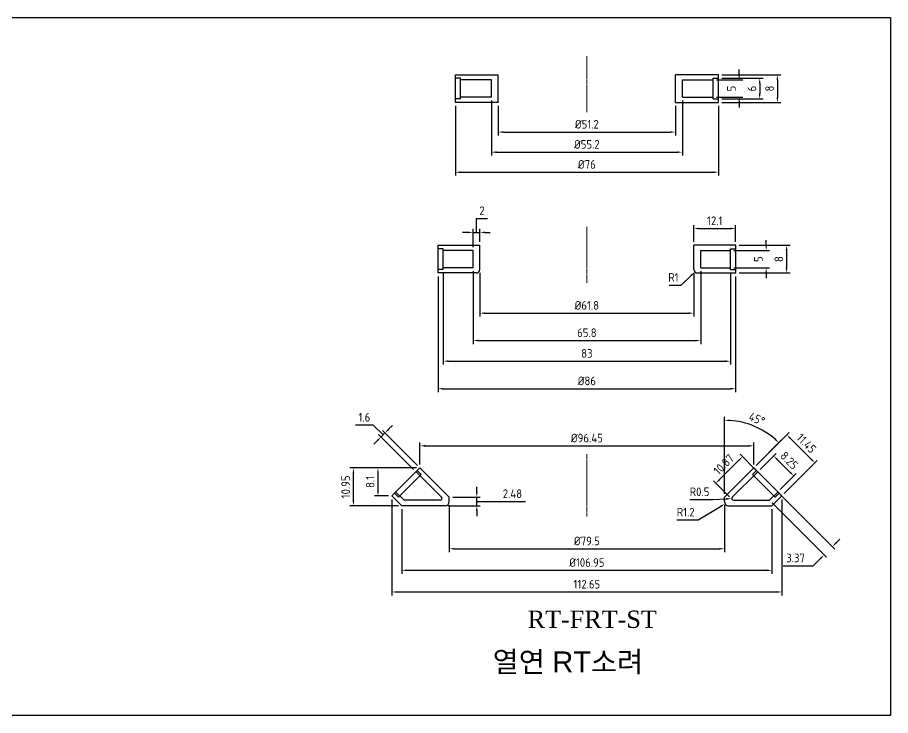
# Model space of a CAD drawing. Header units: inches. Extents: x 0 to 3212, y -602 to 1112.
# Drawn here: x 2143.6 to 2395.8, y -86.6 to 115.1 of the extents above; entities that cross this region are included whole.
import ezdxf

# ---------------------------------------------------------------- set-up
doc = ezdxf.new("R2010")
doc.units = ezdxf.units.IN
doc.linetypes.add('CENTER', pattern=[2, 1.25, -0.25, 0.25, -0.25])
doc.layers.add('03_Center', color=1, linetype='CENTER', lineweight=13)
doc.layers.add('도면 표제', color=7, linetype='Continuous')
doc.styles.add('ISOCP', font='isocp.shx')
doc.styles.get("Standard").update_dxf_attribs({"font": 'arial.ttf'})
doc.dimstyles.new('ILJINGLOBAL', dxfattribs={"dimtxt": 2.5, "dimasz": 1.5, "dimexe": 1, "dimexo": 1, "dimgap": 1, "dimtad": 1, "dimtoh": 1, "dimzin": 9, "dimdsep": 46, "dimtxsty": 'ISOCP', "dimcen": 0, "dimclrd": 1, "dimclre": 1, "dimclrt": 2, "dimazin": 2, "dimtm": 1e-09, "dimtfac": 1, "dimtofl": 0, "dimtmove": 1, "dimatfit": 3, "dimfxl": 1, "dimtolj": 1, "dimtzin": 0, "dimarcsym": 0})

# ---------------------------------------------------------------- blocks, each defined once
blk = doc.blocks.new('*D544')
at = {"color": 1, "lineweight": -2, "transparency": 16777216}
for p, q in [((2282.49, 89.6), (2282.49, 81.03)), ((2333.69, 89.6), (2333.69, 81.03)), ((2283.99, 82.03), (2332.19, 82.03))]:
    blk.add_line(p, q, dxfattribs=at)
at = {"color": 1, "transparency": 16777216}
for points in [[(2283.99, 82.28), (2283.99, 81.78), (2282.49, 82.03)], [(2332.19, 82.28), (2332.19, 81.78), (2333.69, 82.03)]]:
    blk.add_solid(points, dxfattribs=at)
at = {"layer": 'Defpoints', "color": 0, "transparency": 16777216}
for p in [(2282.49, 90.6), (2333.69, 90.6), (2333.69, 82.03)]:
    blk.add_point(p, dxfattribs=at)
at = {"color": 2, "transparency": 16777216, "insert": (2308.09, 84.28), "char_height": 2.5, "attachment_point": 5, "style": 'ISOCP'}
blk.add_mtext('\\A1;%%C51.2', dxfattribs=at)
blk = doc.blocks.new('*D702')
at = {"color": 1, "lineweight": -2, "transparency": 16777216}
for p, q in [((2280.49, 91.1), (2280.49, 75.22)), ((2335.69, 91.1), (2335.69, 75.22)), ((2281.99, 76.22), (2334.19, 76.22))]:
    blk.add_line(p, q, dxfattribs=at)
at = {"color": 1, "transparency": 16777216}
for points in [[(2281.99, 76.47), (2281.99, 75.97), (2280.49, 76.22)], [(2334.19, 76.47), (2334.19, 75.97), (2335.69, 76.22)]]:
    blk.add_solid(points, dxfattribs=at)
at = {"layer": 'Defpoints', "color": 0, "transparency": 16777216}
for p in [(2280.49, 92.1), (2335.69, 92.1), (2335.69, 76.22)]:
    blk.add_point(p, dxfattribs=at)
at = {"color": 2, "transparency": 16777216, "insert": (2308.09, 78.47), "char_height": 2.5, "attachment_point": 5, "style": 'ISOCP'}
blk.add_mtext('\\A1;%%C55.2', dxfattribs=at)
blk = doc.blocks.new('*D545')
at = {"color": 1, "lineweight": -2, "transparency": 16777216}
for p, q in [((2352.12, 98.6), (2352.12, 100.1)), ((2345.59, 97.1), (2353.12, 97.1)), ((2345.59, 92.1), (2353.12, 92.1)), ((2352.12, 90.6), (2352.12, 89.1))]:
    blk.add_line(p, q, dxfattribs=at)
at = {"color": 1, "transparency": 16777216}
for points in [[(2351.87, 98.6), (2352.37, 98.6), (2352.12, 97.1)], [(2351.87, 90.6), (2352.37, 90.6), (2352.12, 92.1)]]:
    blk.add_solid(points, dxfattribs=at)
at = {"layer": 'Defpoints', "color": 0, "transparency": 16777216}
for p in [(2344.59, 97.1), (2344.59, 92.1), (2352.12, 92.1)]:
    blk.add_point(p, dxfattribs=at)
at = {"color": 2, "transparency": 16777216, "insert": (2349.87, 94.6), "char_height": 2.5, "attachment_point": 5, "rotation": 90, "style": 'ISOCP'}
blk.add_mtext('\\A1;5', dxfattribs=at)
blk = doc.blocks.new('*D703')
at = {"color": 1, "lineweight": -2, "transparency": 16777216}
for p, q in [((2270.09, 89.6), (2270.09, 69.43)), ((2346.09, 89.6), (2346.09, 69.43)), ((2271.59, 70.43), (2344.59, 70.43))]:
    blk.add_line(p, q, dxfattribs=at)
at = {"color": 1, "transparency": 16777216}
for points in [[(2271.59, 70.68), (2271.59, 70.18), (2270.09, 70.43)], [(2344.59, 70.68), (2344.59, 70.18), (2346.09, 70.43)]]:
    blk.add_solid(points, dxfattribs=at)
at = {"layer": 'Defpoints', "color": 0, "transparency": 16777216}
for p in [(2270.09, 90.6), (2346.09, 90.6), (2346.09, 70.43)]:
    blk.add_point(p, dxfattribs=at)
at = {"color": 2, "transparency": 16777216, "insert": (2308.09, 72.68), "char_height": 2.5, "attachment_point": 5, "style": 'ISOCP'}
blk.add_mtext('\\A1;%%C76', dxfattribs=at)
blk = doc.blocks.new('*D546')
at = {"color": 1, "lineweight": -2, "transparency": 16777216}
for p, q in [((2347.09, 98.6), (2364.14, 98.6)), ((2363.14, 97.1), (2363.14, 92.1)), ((2347.09, 90.6), (2364.14, 90.6))]:
    blk.add_line(p, q, dxfattribs=at)
at = {"color": 1, "transparency": 16777216}
for points in [[(2362.89, 97.1), (2363.39, 97.1), (2363.14, 98.6)], [(2362.89, 92.1), (2363.39, 92.1), (2363.14, 90.6)]]:
    blk.add_solid(points, dxfattribs=at)
at = {"layer": 'Defpoints', "color": 0, "transparency": 16777216}
for p in [(2346.09, 98.6), (2346.09, 90.6), (2363.14, 90.6)]:
    blk.add_point(p, dxfattribs=at)
at = {"color": 2, "transparency": 16777216, "insert": (2360.89, 94.6), "char_height": 2.5, "attachment_point": 5, "rotation": 90, "style": 'ISOCP'}
blk.add_mtext('\\A1;8', dxfattribs=at)
blk = doc.blocks.new('*D704')
at = {"color": 1, "lineweight": -2, "transparency": 16777216}
for p, q in [((2347.09, 97.6), (2359.03, 97.6)), ((2358.03, 96.1), (2358.03, 93.1)), ((2347.09, 91.6), (2359.03, 91.6))]:
    blk.add_line(p, q, dxfattribs=at)
at = {"color": 1, "transparency": 16777216}
for points in [[(2357.78, 96.1), (2358.28, 96.1), (2358.03, 97.6)], [(2357.78, 93.1), (2358.28, 93.1), (2358.03, 91.6)]]:
    blk.add_solid(points, dxfattribs=at)
at = {"layer": 'Defpoints', "color": 0, "transparency": 16777216}
for p in [(2346.09, 97.6), (2346.09, 91.6), (2358.03, 91.6)]:
    blk.add_point(p, dxfattribs=at)
at = {"color": 2, "transparency": 16777216, "insert": (2355.78, 94.6), "char_height": 2.5, "attachment_point": 5, "rotation": 90, "style": 'ISOCP'}
blk.add_mtext('\\A1;6', dxfattribs=at)
blk = doc.blocks.new('*D705')
at = {"color": 1, "lineweight": -2, "transparency": 16777216}
for p, q in [((2268.34, -25.75), (2268.34, -39.37)), ((2347.85, -25.75), (2347.85, -39.37)), ((2269.84, -38.37), (2346.35, -38.37))]:
    blk.add_line(p, q, dxfattribs=at)
at = {"color": 1, "transparency": 16777216}
for points in [[(2269.84, -38.12), (2269.84, -38.62), (2268.34, -38.37)], [(2346.35, -38.12), (2346.35, -38.62), (2347.85, -38.37)]]:
    blk.add_solid(points, dxfattribs=at)
at = {"layer": 'Defpoints', "color": 0, "transparency": 16777216}
for p in [(2268.34, -24.75), (2347.85, -24.75), (2347.85, -38.37)]:
    blk.add_point(p, dxfattribs=at)
at = {"color": 2, "transparency": 16777216, "insert": (2308.09, -36.12), "char_height": 2.5, "attachment_point": 5, "style": 'ISOCP'}
blk.add_mtext('\\A1;%%C79.5', dxfattribs=at)
blk = doc.blocks.new('*D706')
at = {"color": 1, "lineweight": -2, "transparency": 16777216}
for p, q in [((2254.62, -26.95), (2254.62, -45.6)), ((2361.57, -26.95), (2361.57, -45.6)), ((2256.12, -44.6), (2360.07, -44.6))]:
    blk.add_line(p, q, dxfattribs=at)
at = {"color": 1, "transparency": 16777216}
for points in [[(2256.12, -44.35), (2256.12, -44.85), (2254.62, -44.6)], [(2360.07, -44.35), (2360.07, -44.85), (2361.57, -44.6)]]:
    blk.add_solid(points, dxfattribs=at)
at = {"layer": 'Defpoints', "color": 0, "transparency": 16777216}
for p in [(2254.62, -25.95), (2361.57, -25.95), (2361.57, -44.6)]:
    blk.add_point(p, dxfattribs=at)
at = {"color": 2, "transparency": 16777216, "insert": (2308.09, -42.35), "char_height": 2.5, "attachment_point": 5, "style": 'ISOCP'}
blk.add_mtext('\\A1;%%C106.95', dxfattribs=at)
blk = doc.blocks.new('*D707')
at = {"color": 1, "lineweight": -2, "transparency": 16777216}
for p, q in [((2251.77, -24.11), (2251.77, -51.86)), ((2364.42, -24.11), (2364.42, -51.86)), ((2253.27, -50.86), (2362.92, -50.86))]:
    blk.add_line(p, q, dxfattribs=at)
at = {"color": 1, "transparency": 16777216}
for points in [[(2253.27, -50.61), (2253.27, -51.11), (2251.77, -50.86)], [(2362.92, -50.61), (2362.92, -51.11), (2364.42, -50.86)]]:
    blk.add_solid(points, dxfattribs=at)
at = {"layer": 'Defpoints', "color": 0, "transparency": 16777216}
for p in [(2251.77, -23.11), (2364.42, -23.11), (2364.42, -50.86)]:
    blk.add_point(p, dxfattribs=at)
at = {"color": 2, "transparency": 16777216, "insert": (2308.09, -48.61), "char_height": 2.5, "attachment_point": 5, "style": 'ISOCP'}
blk.add_mtext('\\A1;112.65', dxfattribs=at)
blk = doc.blocks.new('*D547')
at = {"color": 1, "lineweight": -2, "transparency": 16777216}
for p, q in [((2259.87, -14.01), (2259.87, -7.63)), ((2261.37, -8.63), (2354.82, -8.63)), ((2356.32, -14.01), (2356.32, -7.63))]:
    blk.add_line(p, q, dxfattribs=at)
at = {"color": 1, "transparency": 16777216}
for points in [[(2261.37, -8.38), (2261.37, -8.88), (2259.87, -8.63)], [(2354.82, -8.38), (2354.82, -8.88), (2356.32, -8.63)]]:
    blk.add_solid(points, dxfattribs=at)
at = {"layer": 'Defpoints', "color": 0, "transparency": 16777216}
for p in [(2356.32, -8.63), (2259.87, -15.01), (2356.32, -15.01)]:
    blk.add_point(p, dxfattribs=at)
at = {"color": 2, "transparency": 16777216, "insert": (2308.09, -6.38), "char_height": 2.5, "attachment_point": 5, "style": 'ISOCP'}
blk.add_mtext('\\A1;%%C96.45', dxfattribs=at)
blk = doc.blocks.new('*D708')
at = {"color": 1, "lineweight": -2, "transparency": 16777216}
for p, q in [((2347.85, -22.48), (2347.85, -0.24)), ((2357.02, -14.3), (2364.28, -7.04))]:
    blk.add_line(p, q, dxfattribs=at)
blk.add_arc((2347.85, -23.48), 22.24, 48.8648, 86.1352, dxfattribs=at)
at = {"color": 1, "transparency": 16777216}
for points in [[(2349.34, -1.54), (2349.35, -1.04), (2347.85, -1.24)], [(2362.65, -6.54), (2362.31, -6.91), (2363.57, -7.75)]]:
    blk.add_solid(points, dxfattribs=at)
at = {"layer": 'Defpoints', "color": 0, "transparency": 16777216}
for p in [(2358.97, -4.22), (2356.32, -15.01), (2347.85, -23.48), (2347.85, -23.48), (2347.85, -24.75)]:
    blk.add_point(p, dxfattribs=at)
at = {"color": 2, "transparency": 16777216, "insert": (2357.22, -0.85), "char_height": 2.5, "attachment_point": 5, "rotation": 337.5, "style": 'ISOCP'}
blk.add_mtext('\\A1;45°', dxfattribs=at)
blk = doc.blocks.new('*D548')
at = {"color": 1, "lineweight": -2, "transparency": 16777216}
for p, q in [((2357.02, -14.3), (2366.58, -4.75)), ((2366.93, -6.51), (2372.91, -12.49)), ((2365.12, -22.4), (2374.68, -12.85))]:
    blk.add_line(p, q, dxfattribs=at)
at = {"color": 1, "transparency": 16777216}
for points in [[(2367.11, -6.34), (2366.75, -6.69), (2365.87, -5.45)], [(2373.09, -12.31), (2372.73, -12.67), (2373.97, -13.55)]]:
    blk.add_solid(points, dxfattribs=at)
at = {"layer": 'Defpoints', "color": 0, "transparency": 16777216}
for p in [(2356.32, -15.01), (2373.97, -13.55), (2364.42, -23.11)]:
    blk.add_point(p, dxfattribs=at)
at = {"color": 2, "transparency": 16777216, "insert": (2371.51, -7.91), "char_height": 2.5, "attachment_point": 5, "rotation": 315, "style": 'ISOCP'}
blk.add_mtext('\\A1;11.45', dxfattribs=at)
blk = doc.blocks.new('*D709')
at = {"color": 1, "lineweight": -2, "transparency": 16777216}
for p, q in [((2340.23, -30.04), (2346.73, -26.14)), ((2334.08, -30.04), (2340.23, -30.04))]:
    blk.add_line(p, q, dxfattribs=at)
at = {"color": 1, "transparency": 16777216}
blk.add_solid([(2346.6, -25.93), (2346.86, -26.36), (2348.02, -25.37)], dxfattribs=at)
at = {"layer": 'Defpoints', "color": 0, "transparency": 16777216}
for p in [(2349.05, -24.75), (2348.02, -25.37)]:
    blk.add_point(p, dxfattribs=at)
at = {"color": 2, "transparency": 16777216, "insert": (2336.65, -27.79), "char_height": 2.5, "attachment_point": 5, "style": 'ISOCP'}
blk.add_mtext('\\A1;R1.2', dxfattribs=at)
blk = doc.blocks.new('*D710')
at = {"color": 1, "lineweight": -2, "transparency": 16777216}
for p, q in [((2363.99, -22.68), (2379.76, -38.45)), ((2361.61, -25.06), (2377.38, -40.83)), ((2380.11, -36.68), (2381.17, -35.62)), ((2373.52, -43.28), (2374.55, -42.24)), ((2375.61, -41.18), (2374.55, -42.24)), ((2364.77, -43.28), (2373.52, -43.28))]:
    blk.add_line(p, q, dxfattribs=at)
at = {"color": 1, "transparency": 16777216}
for points in [[(2379.94, -36.5), (2380.29, -36.86), (2379.05, -37.74)], [(2375.44, -41.01), (2375.79, -41.36), (2376.67, -40.12)]]:
    blk.add_solid(points, dxfattribs=at)
at = {"layer": 'Defpoints', "color": 0, "transparency": 16777216}
for p in [(2363.29, -21.97), (2360.91, -24.35), (2379.05, -37.74)]:
    blk.add_point(p, dxfattribs=at)
at = {"color": 2, "transparency": 16777216, "insert": (2368.39, -41.03), "char_height": 2.5, "attachment_point": 5, "style": 'ISOCP'}
blk.add_mtext('\\A1;3.37', dxfattribs=at)
blk = doc.blocks.new('*D711')
at = {"color": 1, "lineweight": -2, "transparency": 16777216}
for p, q in [((2276.29, -21.98), (2276.29, -20.48)), ((2269.34, -23.48), (2277.29, -23.48)), ((2276.29, -25.95), (2276.29, -23.48)), ((2276.29, -24.72), (2282.79, -24.72)), ((2282.79, -24.72), (2290.36, -24.72)), ((2268.14, -25.95), (2277.29, -25.95)), ((2276.29, -27.45), (2276.29, -28.95))]:
    blk.add_line(p, q, dxfattribs=at)
at = {"color": 1, "transparency": 16777216}
for points in [[(2276.04, -21.98), (2276.54, -21.98), (2276.29, -23.48)], [(2276.04, -27.45), (2276.54, -27.45), (2276.29, -25.95)]]:
    blk.add_solid(points, dxfattribs=at)
at = {"layer": 'Defpoints', "color": 0, "transparency": 16777216}
for p in [(2268.34, -23.48), (2276.29, -23.48), (2267.14, -25.95)]:
    blk.add_point(p, dxfattribs=at)
at = {"color": 2, "transparency": 16777216, "insert": (2286.58, -22.47), "char_height": 2.5, "attachment_point": 5, "style": 'ISOCP'}
blk.add_mtext('\\A1;2.48', dxfattribs=at)
blk = doc.blocks.new('*D712')
at = {"color": 1, "lineweight": -2, "transparency": 16777216}
for p, q in [((2358.16, -15.43), (2362.77, -10.82)), ((2363.12, -12.59), (2366.84, -16.3)), ((2363.99, -21.27), (2368.6, -16.66))]:
    blk.add_line(p, q, dxfattribs=at)
at = {"color": 1, "transparency": 16777216}
for points in [[(2363.3, -12.41), (2362.94, -12.76), (2362.06, -11.53)], [(2367.01, -16.13), (2366.66, -16.48), (2367.9, -17.36)]]:
    blk.add_solid(points, dxfattribs=at)
at = {"layer": 'Defpoints', "color": 0, "transparency": 16777216}
for p in [(2357.45, -16.14), (2367.9, -17.36), (2363.29, -21.97)]:
    blk.add_point(p, dxfattribs=at)
at = {"color": 2, "transparency": 16777216, "insert": (2366.57, -12.85), "char_height": 2.5, "attachment_point": 5, "rotation": 315, "style": 'ISOCP'}
blk.add_mtext('\\A1;8.25', dxfattribs=at)
blk = doc.blocks.new('*D713')
at = {"color": 1, "lineweight": -2, "transparency": 16777216}
for p, q in [((2258.87, -15.01), (2239.64, -15.01)), ((2240.64, -24.45), (2240.64, -16.51)), ((2253.62, -25.95), (2239.64, -25.95))]:
    blk.add_line(p, q, dxfattribs=at)
at = {"color": 1, "transparency": 16777216}
for points in [[(2240.39, -16.51), (2240.89, -16.51), (2240.64, -15.01)], [(2240.39, -24.45), (2240.89, -24.45), (2240.64, -25.95)]]:
    blk.add_solid(points, dxfattribs=at)
at = {"layer": 'Defpoints', "color": 0, "transparency": 16777216}
for p in [(2240.64, -15.01), (2259.87, -15.01), (2254.62, -25.95)]:
    blk.add_point(p, dxfattribs=at)
at = {"color": 2, "transparency": 16777216, "insert": (2238.39, -20.48), "char_height": 2.5, "attachment_point": 5, "rotation": 90, "style": 'ISOCP'}
blk.add_mtext('\\A1;10.95', dxfattribs=at)
blk = doc.blocks.new('*D714')
at = {"color": 1, "lineweight": -2, "transparency": 16777216}
for p, q in [((2246.37, -2.64), (2241.24, -2.64)), ((2249.2, -5.46), (2246.37, -2.64)), ((2249.76, -4.9), (2248.63, -6.03)), ((2259.16, -14.3), (2249.05, -4.19)), ((2250.82, -3.84), (2251.88, -2.78)), ((2247.57, -7.09), (2246.51, -8.15)), ((2258.03, -15.43), (2247.92, -5.32))]:
    blk.add_line(p, q, dxfattribs=at)
at = {"color": 1, "transparency": 16777216}
for points in [[(2250.65, -3.66), (2251, -4.01), (2249.76, -4.9)], [(2247.39, -6.91), (2247.75, -7.27), (2248.63, -6.03)]]:
    blk.add_solid(points, dxfattribs=at)
at = {"layer": 'Defpoints', "color": 0, "transparency": 16777216}
for p in [(2248.63, -6.03), (2259.87, -15.01), (2258.74, -16.14)]:
    blk.add_point(p, dxfattribs=at)
at = {"color": 2, "transparency": 16777216, "insert": (2243.81, -0.39), "char_height": 2.5, "attachment_point": 5, "style": 'ISOCP'}
blk.add_mtext('\\A1;1.6', dxfattribs=at)
blk = doc.blocks.new('*D715')
at = {"color": 1, "lineweight": -2, "transparency": 16777216}
for p, q in [((2258.87, -15.01), (2246.72, -15.01)), ((2247.72, -16.51), (2247.72, -21.61)), ((2250.77, -23.11), (2246.72, -23.11))]:
    blk.add_line(p, q, dxfattribs=at)
at = {"color": 1, "transparency": 16777216}
for points in [[(2247.47, -16.51), (2247.97, -16.51), (2247.72, -15.01)], [(2247.47, -21.61), (2247.97, -21.61), (2247.72, -23.11)]]:
    blk.add_solid(points, dxfattribs=at)
at = {"layer": 'Defpoints', "color": 0, "transparency": 16777216}
for p in [(2259.87, -15.01), (2247.72, -23.11), (2251.77, -23.11)]:
    blk.add_point(p, dxfattribs=at)
at = {"color": 2, "transparency": 16777216, "insert": (2245.47, -19.06), "char_height": 2.5, "attachment_point": 5, "rotation": 90, "style": 'ISOCP'}
blk.add_mtext('\\A1;8.1', dxfattribs=at)
blk = doc.blocks.new('*D549')
at = {"color": 1, "lineweight": -2, "transparency": 16777216}
for p, q in [((2277.19, 41.31), (2277.19, 28.7)), ((2338.99, 41.31), (2338.99, 28.7)), ((2278.69, 29.7), (2337.49, 29.7))]:
    blk.add_line(p, q, dxfattribs=at)
at = {"color": 1, "transparency": 16777216}
for points in [[(2278.69, 29.95), (2278.69, 29.45), (2277.19, 29.7)], [(2337.49, 29.95), (2337.49, 29.45), (2338.99, 29.7)]]:
    blk.add_solid(points, dxfattribs=at)
at = {"layer": 'Defpoints', "color": 0, "transparency": 16777216}
for p in [(2277.19, 42.31), (2338.99, 42.31), (2338.99, 29.7)]:
    blk.add_point(p, dxfattribs=at)
at = {"color": 2, "transparency": 16777216, "insert": (2308.09, 31.95), "char_height": 2.5, "attachment_point": 5, "style": 'ISOCP'}
blk.add_mtext('\\A1;%%C61.8', dxfattribs=at)
blk = doc.blocks.new('*D716')
at = {"color": 1, "lineweight": -2, "transparency": 16777216}
for p, q in [((2265.09, 40.31), (2265.09, 6.87)), ((2351.09, 40.31), (2351.09, 6.87)), ((2266.59, 7.87), (2349.59, 7.87))]:
    blk.add_line(p, q, dxfattribs=at)
at = {"color": 1, "transparency": 16777216}
for points in [[(2266.59, 8.12), (2266.59, 7.62), (2265.09, 7.87)], [(2349.59, 8.12), (2349.59, 7.62), (2351.09, 7.87)]]:
    blk.add_solid(points, dxfattribs=at)
at = {"layer": 'Defpoints', "color": 0, "transparency": 16777216}
for p in [(2265.09, 41.31), (2351.09, 41.31), (2351.09, 7.87)]:
    blk.add_point(p, dxfattribs=at)
at = {"color": 2, "transparency": 16777216, "insert": (2308.09, 10.12), "char_height": 2.5, "attachment_point": 5, "style": 'ISOCP'}
blk.add_mtext('\\A1;%%C86', dxfattribs=at)
blk = doc.blocks.new('*D717')
at = {"color": 1, "lineweight": -2, "transparency": 16777216}
for p, q in [((2352.09, 49.31), (2366.8, 49.31)), ((2365.8, 47.81), (2365.8, 42.81)), ((2352.09, 41.31), (2366.8, 41.31))]:
    blk.add_line(p, q, dxfattribs=at)
at = {"color": 1, "transparency": 16777216}
for points in [[(2365.55, 47.81), (2366.05, 47.81), (2365.8, 49.31)], [(2365.55, 42.81), (2366.05, 42.81), (2365.8, 41.31)]]:
    blk.add_solid(points, dxfattribs=at)
at = {"layer": 'Defpoints', "color": 0, "transparency": 16777216}
for p in [(2351.09, 49.31), (2351.09, 41.31), (2365.8, 41.31)]:
    blk.add_point(p, dxfattribs=at)
at = {"color": 2, "transparency": 16777216, "insert": (2363.55, 45.31), "char_height": 2.5, "attachment_point": 5, "rotation": 90, "style": 'ISOCP'}
blk.add_mtext('\\A1;8', dxfattribs=at)
blk = doc.blocks.new('*D718')
at = {"color": 1, "lineweight": -2, "transparency": 16777216}
for p, q in [((2335.35, 37.77), (2338.21, 40.57)), ((2331.85, 37.77), (2335.35, 37.77))]:
    blk.add_line(p, q, dxfattribs=at)
at = {"color": 1, "transparency": 16777216}
blk.add_solid([(2338.03, 40.74), (2338.38, 40.39), (2339.28, 41.61)], dxfattribs=at)
at = {"layer": 'Defpoints', "color": 0, "transparency": 16777216}
for p in [(2339.28, 41.61), (2339.99, 42.31)]:
    blk.add_point(p, dxfattribs=at)
at = {"color": 2, "transparency": 16777216, "insert": (2333.1, 40.02), "char_height": 2.5, "attachment_point": 5, "style": 'ISOCP'}
blk.add_mtext('\\A1;R1', dxfattribs=at)
blk = doc.blocks.new('*D719')
at = {"color": 1, "lineweight": -2, "transparency": 16777216}
for p, q in [((2338.99, 50.31), (2338.99, 55.16)), ((2340.49, 54.16), (2349.59, 54.16)), ((2351.09, 50.31), (2351.09, 55.16))]:
    blk.add_line(p, q, dxfattribs=at)
at = {"color": 1, "transparency": 16777216}
for points in [[(2340.49, 54.41), (2340.49, 53.91), (2338.99, 54.16)], [(2349.59, 54.41), (2349.59, 53.91), (2351.09, 54.16)]]:
    blk.add_solid(points, dxfattribs=at)
at = {"layer": 'Defpoints', "color": 0, "transparency": 16777216}
for p in [(2351.09, 54.16), (2338.99, 49.31), (2351.09, 49.31)]:
    blk.add_point(p, dxfattribs=at)
at = {"color": 2, "transparency": 16777216, "insert": (2345.04, 56.41), "char_height": 2.5, "attachment_point": 5, "style": 'ISOCP'}
blk.add_mtext('\\A1;12.1', dxfattribs=at)
blk = doc.blocks.new('*D720')
at = {"color": 1, "lineweight": -2, "transparency": 16777216}
for p, q in [((2275.19, 41.81), (2275.19, 20.79)), ((2340.99, 41.81), (2340.99, 20.79)), ((2276.69, 21.79), (2339.49, 21.79))]:
    blk.add_line(p, q, dxfattribs=at)
at = {"color": 1, "transparency": 16777216}
for points in [[(2276.69, 22.04), (2276.69, 21.54), (2275.19, 21.79)], [(2339.49, 22.04), (2339.49, 21.54), (2340.99, 21.79)]]:
    blk.add_solid(points, dxfattribs=at)
at = {"layer": 'Defpoints', "color": 0, "transparency": 16777216}
for p in [(2275.19, 42.81), (2340.99, 42.81), (2340.99, 21.79)]:
    blk.add_point(p, dxfattribs=at)
at = {"color": 2, "transparency": 16777216, "insert": (2308.09, 24.04), "char_height": 2.5, "attachment_point": 5, "style": 'ISOCP'}
blk.add_mtext('\\A1;65.8', dxfattribs=at)
blk = doc.blocks.new('*D721')
at = {"color": 1, "lineweight": -2, "transparency": 16777216}
for p, q in [((2266.59, 41.31), (2266.59, 14.83)), ((2349.59, 41.31), (2349.59, 14.83)), ((2268.09, 15.83), (2348.09, 15.83))]:
    blk.add_line(p, q, dxfattribs=at)
at = {"color": 1, "transparency": 16777216}
for points in [[(2268.09, 16.08), (2268.09, 15.58), (2266.59, 15.83)], [(2348.09, 16.08), (2348.09, 15.58), (2349.59, 15.83)]]:
    blk.add_solid(points, dxfattribs=at)
at = {"layer": 'Defpoints', "color": 0, "transparency": 16777216}
for p in [(2266.59, 42.31), (2349.59, 42.31), (2349.59, 15.83)]:
    blk.add_point(p, dxfattribs=at)
at = {"color": 2, "transparency": 16777216, "insert": (2308.09, 18.08), "char_height": 2.5, "attachment_point": 5, "style": 'ISOCP'}
blk.add_mtext('\\A1;83', dxfattribs=at)
blk = doc.blocks.new('*D722')
at = {"color": 1, "lineweight": -2, "transparency": 16777216}
for p, q in [((2359.91, 49.31), (2359.91, 50.81)), ((2350.59, 47.81), (2360.91, 47.81)), ((2350.59, 42.81), (2360.91, 42.81)), ((2359.91, 41.31), (2359.91, 39.81))]:
    blk.add_line(p, q, dxfattribs=at)
at = {"color": 1, "transparency": 16777216}
for points in [[(2359.66, 49.31), (2360.16, 49.31), (2359.91, 47.81)], [(2359.66, 41.31), (2360.16, 41.31), (2359.91, 42.81)]]:
    blk.add_solid(points, dxfattribs=at)
at = {"layer": 'Defpoints', "color": 0, "transparency": 16777216}
for p in [(2349.59, 47.81), (2349.59, 42.81), (2359.91, 42.81)]:
    blk.add_point(p, dxfattribs=at)
at = {"color": 2, "transparency": 16777216, "insert": (2357.66, 45.31), "char_height": 2.5, "attachment_point": 5, "rotation": 90, "style": 'ISOCP'}
blk.add_mtext('\\A1;5', dxfattribs=at)
blk = doc.blocks.new('*D723')
at = {"color": 1, "lineweight": -2, "transparency": 16777216}
for p, q in [((2276.19, 53.04), (2276.19, 57.04)), ((2276.19, 57.04), (2279.41, 57.04)), ((2273.69, 53.04), (2272.19, 53.04)), ((2275.19, 48.81), (2275.19, 54.04)), ((2275.19, 53.04), (2277.19, 53.04)), ((2277.19, 50.31), (2277.19, 54.04)), ((2278.69, 53.04), (2280.19, 53.04))]:
    blk.add_line(p, q, dxfattribs=at)
at = {"color": 1, "transparency": 16777216}
for points in [[(2273.69, 53.29), (2273.69, 52.79), (2275.19, 53.04)], [(2278.69, 53.29), (2278.69, 52.79), (2277.19, 53.04)]]:
    blk.add_solid(points, dxfattribs=at)
at = {"layer": 'Defpoints', "color": 0, "transparency": 16777216}
for p in [(2277.19, 53.04), (2277.19, 49.31), (2275.19, 47.81)]:
    blk.add_point(p, dxfattribs=at)
at = {"color": 2, "transparency": 16777216, "insert": (2277.8, 59.29), "char_height": 2.5, "attachment_point": 5, "style": 'ISOCP'}
blk.add_mtext('\\A1;2', dxfattribs=at)
blk = doc.blocks.new('*D724')
at = {"color": 1, "lineweight": -2, "transparency": 16777216}
for p, q in [((2337.84, -24.16), (2344.45, -24.16)), ((2344.45, -24.16), (2348.44, -23.96))]:
    blk.add_line(p, q, dxfattribs=at)
at = {"color": 1, "transparency": 16777216}
blk.add_solid([(2348.43, -23.71), (2348.46, -24.21), (2349.94, -23.88)], dxfattribs=at)
at = {"layer": 'Defpoints', "color": 0, "transparency": 16777216}
for p in [(2349.94, -23.88), (2350.44, -23.85)]:
    blk.add_point(p, dxfattribs=at)
at = {"color": 2, "transparency": 16777216, "insert": (2340.65, -21.91), "char_height": 2.5, "attachment_point": 5, "style": 'ISOCP'}
blk.add_mtext('\\A1;R0.5', dxfattribs=at)
blk = doc.blocks.new('*D725')
at = {"color": 1, "lineweight": -2, "transparency": 16777216}
for p, q in [((2356.96, -15.65), (2352.37, -11.05)), ((2346.44, -18.39), (2352.01, -12.82)), ((2349.27, -23.34), (2344.68, -18.74))]:
    blk.add_line(p, q, dxfattribs=at)
at = {"color": 1, "transparency": 16777216}
for points in [[(2351.84, -12.65), (2352.19, -13), (2353.07, -11.76)], [(2346.27, -18.21), (2346.62, -18.57), (2345.38, -19.45)]]:
    blk.add_solid(points, dxfattribs=at)
at = {"layer": 'Defpoints', "color": 0, "transparency": 16777216}
for p in [(2353.07, -11.76), (2357.67, -16.36), (2349.98, -24.05)]:
    blk.add_point(p, dxfattribs=at)
at = {"color": 2, "transparency": 16777216, "insert": (2347.64, -14.02), "char_height": 2.5, "attachment_point": 5, "rotation": 45, "style": 'ISOCP'}
blk.add_mtext('\\A1;10.87', dxfattribs=at)

msp = doc.modelspace()

# ---------------------------------------------------------------- linework, layer by layer
for p, q in [((2270.0938, 90.6021), (2270.0938, 98.6021)), ((2270.0938, 98.6021), (2282.4938, 98.6021)), ((2282.4938, 90.6021), (2282.4938, 98.6021)), ((2333.6938, 90.6021), (2333.6938, 98.6021)), ((2346.0938, 98.6021), (2333.6938, 98.6021)), ((2346.0938, 90.6021), (2346.0938, 98.6021)), ((2271.5938, 97.6021), (2270.0938, 97.6021)), ((2271.5938, 91.6021), (2271.5938, 97.6021)), ((2280.4938, 97.1021), (2271.5938, 97.1021)), ((2280.4938, 92.1021), (2280.4938, 97.1021)), ((2335.6938, 97.1021), (2344.5938, 97.1021)), ((2335.6938, 92.1021), (2335.6938, 97.1021)), ((2344.5938, 97.6021), (2346.0938, 97.6021)), ((2344.5938, 91.6021), (2344.5938, 97.6021)), ((2271.5938, 91.6021), (2270.0938, 91.6021)), ((2280.4938, 92.1021), (2271.5938, 92.1021)), ((2335.6938, 92.1021), (2344.5938, 92.1021)), ((2344.5938, 91.6021), (2346.0938, 91.6021)), ((2282.4938, 90.6021), (2270.0938, 90.6021)), ((2333.6938, 90.6021), (2346.0938, 90.6021)), ((2265.0938, 41.3138), (2265.0938, 49.3138)), ((2265.0938, 49.3138), (2277.1938, 49.3138)), ((2266.5938, 48.3138), (2265.0938, 48.3138)), ((2266.5938, 42.3138), (2266.5938, 48.3138)), ((2277.1938, 42.3138), (2277.1938, 49.3138)), ((2338.9938, 42.3138), (2338.9938, 49.3138)), ((2351.0938, 49.3138), (2338.9938, 49.3138)), ((2349.5938, 48.3138), (2351.0938, 48.3138)), ((2349.5938, 42.3138), (2349.5938, 48.3138)), ((2351.0938, 41.3138), (2351.0938, 49.3138)), ((2275.1938, 47.8138), (2266.5938, 47.8138)), ((2275.1938, 42.8138), (2275.1938, 47.8138)), ((2340.9938, 47.8138), (2349.5938, 47.8138)), ((2340.9938, 42.8138), (2340.9938, 47.8138)), ((2266.5938, 42.3138), (2265.0938, 42.3138)), ((2276.1938, 41.3138), (2265.0938, 41.3138)), ((2275.1938, 42.8138), (2266.5938, 42.8138)), ((2276.0938, 41.3138), (2266.9103, 41.3138)), ((2276.0938, 41.3138), (2266.9664, 41.3138)), ((2339.9938, 41.3138), (2351.0938, 41.3138)), ((2340.0938, 41.3138), (2349.2772, 41.3138)), ((2340.0938, 41.3138), (2349.2211, 41.3138)), ((2340.9938, 42.8138), (2349.5938, 42.8138)), ((2349.5938, 42.3138), (2351.0938, 42.3138)), ((2259.8702, -15.0064), (2251.7709, -23.1057)), ((2268.3421, -23.4784), (2259.8702, -15.0064)), ((2347.8454, -23.4784), (2356.3173, -15.0064)), ((2356.3173, -15.0064), (2364.4166, -23.1057)), ((2260.2238, -16.9156), (2253.6801, -23.4593)), ((2266.1014, -23.5004), (2258.7388, -16.1378)), ((2260.2238, -16.9156), (2259.0924, -15.7843)), ((2350.0861, -23.5004), (2357.4487, -16.1378)), ((2355.9637, -16.9156), (2357.0951, -15.7843)), ((2355.9637, -16.9156), (2362.5074, -23.4593)), ((2253.6801, -23.4593), (2252.5488, -22.3279)), ((2255.2819, -24.3539), (2252.9023, -21.9743)), ((2360.9056, -24.3539), (2363.2852, -21.9743)), ((2362.5074, -23.4593), (2363.6387, -22.3279)), ((2254.6192, -25.9539), (2251.7709, -23.1057)), ((2265.7479, -24.3539), (2255.2819, -24.3539)), ((2268.3421, -24.7539), (2268.3421, -23.4784)), ((2347.8454, -24.7539), (2347.8454, -23.4784)), ((2350.4397, -24.3539), (2360.9056, -24.3539)), ((2361.5684, -25.9539), (2364.4166, -23.1057)), ((2267.1421, -25.9539), (2254.6192, -25.9539)), ((2349.0454, -25.9539), (2361.5684, -25.9539))]:
    msp.add_line(p, q)
msp.add_lwpolyline([(1891.2683, 115.1372), (2395.8428, 115.1372), (2395.8428, -86.5558), (1891.2683, -86.5558)], close=True)
for centre, radius, start, end in [((2276.1938, 42.3138), 1, 270, 0), ((2339.9938, 42.3138), 1, 180, 270), ((2265.7479, -23.8539), 0.5, 270, 45), ((2267.1421, -24.7539), 1.2, 270, 0), ((2349.0454, -24.7539), 1.2, 180, 270), ((2350.4397, -23.8539), 0.5, 135, 270)]:
    msp.add_arc(centre, radius, start, end)
at = {"layer": '03_Center', "ltscale": 0.25}
for p, q in [((2308.0938, 87.7594), (2308.0938, 103.9491)), ((2308.0938, 38.4711), (2308.0938, 54.6607)), ((2308.0938, -29.0671), (2308.0938, -10.9168))]:
    msp.add_line(p, q, dxfattribs=at)

# ---------------------------------------------------------------- texts
at = {"insert": (2280.8751, -68.0453), "char_height": 6, "attachment_point": 1}
msp.add_mtext_dynamic_manual_height_columns('\\pt42;{\\fGulim|b0|i0|c129|p50;열연 }RT{\\fGulim|b0|i0|c129|p50;소려}', width=71.199208, gutter_width=12.5, heights=[0], dxfattribs=at)
at = {"layer": '도면 표제', "insert": (2309.6525, -58.7795), "char_height": 5, "width": 70.741132, "attachment_point": 5}
msp.add_mtext('{\\fRomantic|b0|i0|c2|p2;RT-FRT-ST}', dxfattribs=at)

# ---------------------------------------------------------------- dimensions: what is measured, and where the dimension line sits
for base, p1, p2, angle, picture, middle, dimtype in [((2352.1156, 92.1021), (2344.5938, 97.1021), (2344.5938, 92.1021), 90, '*D545', (2352.1156, 94.6021), 160), ((2358.0267, 91.6021), (2346.0938, 97.6021), (2346.0938, 91.6021), 90, '*D704', (2358.0267, 94.6021), 160), ((2379.0526, -37.7418), (2360.9056, -24.3539), (2363.2852, -21.9743), 45, '*D710', (2370.0439, -43.2779), 161)]:
    dim = msp.add_linear_dim(base=base, p1=p1, p2=p2, angle=angle, dimstyle='ILJINGLOBAL')
    dim.commit()
    dim.dimension.update_dxf_attribs({"geometry": picture, "text_midpoint": middle, "dimtype": dimtype})
for base, p1, p2, picture, middle in [((2363.1362, 90.6021), (2346.0938, 98.6021), (2346.0938, 90.6021), '*D546', (2360.8862, 94.6021)), ((2359.9117, 42.8138), (2349.5938, 47.8138), (2349.5938, 42.8138), '*D722', (2357.6617, 45.3138)), ((2365.8033, 41.3138), (2351.0938, 49.3138), (2351.0938, 41.3138), '*D717', (2363.5533, 45.3138)), ((2240.6373, -15.0064), (2254.6192, -25.9539), (2259.8702, -15.0064), '*D713', (2238.3873, -20.4802)), ((2247.7179, -23.1057), (2259.8702, -15.0064), (2251.7709, -23.1057), '*D715', (2245.4679, -19.0561)), ((2276.2924, -23.4784), (2267.1421, -25.9539), (2268.3421, -23.4784), '*D711', (2283.7934, -22.4659))]:
    dim = msp.add_linear_dim(base=base, p1=p1, p2=p2, angle=90, dimstyle='ILJINGLOBAL')
    dim.commit()
    dim.dimension.update_dxf_attribs({"geometry": picture, "text_midpoint": middle})
for base, p1, p2, picture, middle in [((2335.6938, 76.2202), (2280.4938, 92.1021), (2335.6938, 92.1021), '*D702', (2308.0938, 78.4705)), ((2346.0938, 70.4318), (2270.0938, 90.6021), (2346.0938, 90.6021), '*D703', (2308.0938, 72.6818)), ((2333.6938, 82.0259), (2282.4938, 90.6021), (2333.6938, 90.6021), '*D544', (2308.0938, 84.2761)), ((2351.0938, 7.8746), (2265.0938, 41.3138), (2351.0938, 41.3138), '*D716', (2308.0938, 10.1246)), ((2338.9938, 29.6962), (2277.1938, 42.3138), (2338.9938, 42.3138), '*D549', (2308.0938, 31.9462)), ((2356.3173, -8.6285), (2259.8702, -15.0064), (2356.3173, -15.0064), '*D547', (2308.0938, -6.3785)), ((2347.8454, -38.3717), (2268.3421, -24.7539), (2347.8454, -24.7539), '*D705', (2308.0938, -36.1217)), ((2361.5684, -44.6032), (2254.6192, -25.9539), (2361.5684, -25.9539), '*D706', (2308.0938, -42.3532))]:
    dim = msp.add_linear_dim(base=base, p1=p1, p2=p2, text='%%C<>', dimstyle='ILJINGLOBAL')
    dim.commit()
    dim.dimension.update_dxf_attribs({"geometry": picture, "text_midpoint": middle})
for base, p1, p2, picture, middle in [((2277.1938, 53.0442), (2275.1938, 47.8138), (2277.1938, 49.3138), '*D723', (2277.1938, 59.295)), ((2351.0938, 54.1635), (2338.9938, 49.3138), (2351.0938, 49.3138), '*D719', (2345.0438, 56.4137)), ((2349.5938, 15.8284), (2266.5938, 42.3138), (2349.5938, 42.3138), '*D721', (2308.0938, 18.0784)), ((2340.9938, 21.7915), (2275.1938, 42.8138), (2340.9938, 42.8138), '*D720', (2308.0938, 24.0415)), ((2364.4166, -50.8571), (2251.7709, -23.1057), (2364.4166, -23.1057), '*D707', (2308.0938, -48.6068))]:
    dim = msp.add_linear_dim(base=base, p1=p1, p2=p2, dimstyle='ILJINGLOBAL')
    dim.commit()
    dim.dimension.update_dxf_attribs({"geometry": picture, "text_midpoint": middle})
for center, mpoint, picture, middle in [((2339.9938, 42.3138), (2339.2789, 41.6145), '*D718', (2333.0973, 40.0185)), ((2350.4397, -23.8539), (2349.9403, -23.8797), '*D724', (2340.6458, -21.913))]:
    dim = msp.add_radius_dim(center=center, mpoint=mpoint, dimstyle='ILJINGLOBAL')
    dim.commit()
    dim.dimension.update_dxf_attribs({"geometry": picture, "text_midpoint": middle})
for p1, p2, distance, picture, middle in [((2259.8702, -15.0064), (2258.7388, -16.1378), -14.2954, '*D714', (2245.3677, -0.3853)), ((2356.3173, -15.0064), (2364.4166, -23.1057), 13.5104, '*D548', (2371.5112, -7.9118)), ((2349.9777, -24.0453), (2357.6669, -16.3561), 6.497, '*D725', (2347.6373, -14.0156)), ((2357.4487, -16.1378), (2363.2852, -21.9743), 6.522, '*D712', (2366.5698, -12.8532))]:
    dim = msp.add_aligned_dim(p1=p1, p2=p2, distance=distance, dimstyle='ILJINGLOBAL')
    dim.commit()
    dim.dimension.update_dxf_attribs({"geometry": picture, "text_midpoint": middle})
dim = msp.add_angular_dim_2l(base=(2358.9664, -4.2162), line1=((2347.8454, -24.7539), (2347.8454, -23.4784)), line2=((2347.8454, -23.4784), (2356.3173, -15.0064)), dimstyle='ILJINGLOBAL')
dim.commit()
dim.dimension.update_dxf_attribs({"geometry": '*D708', "text_midpoint": (2357.2181, -0.8507)})
dim = msp.add_radius_dim(center=(2349.0454, -24.7539), mpoint=(2348.0163, -25.3712), dimstyle='ILJINGLOBAL')
dim.commit()
dim.dimension.update_dxf_attribs({"geometry": '*D709', "text_midpoint": (2340.2291, -30.0424), "dimtype": 164})

doc.saveas('drawing.dxf')
